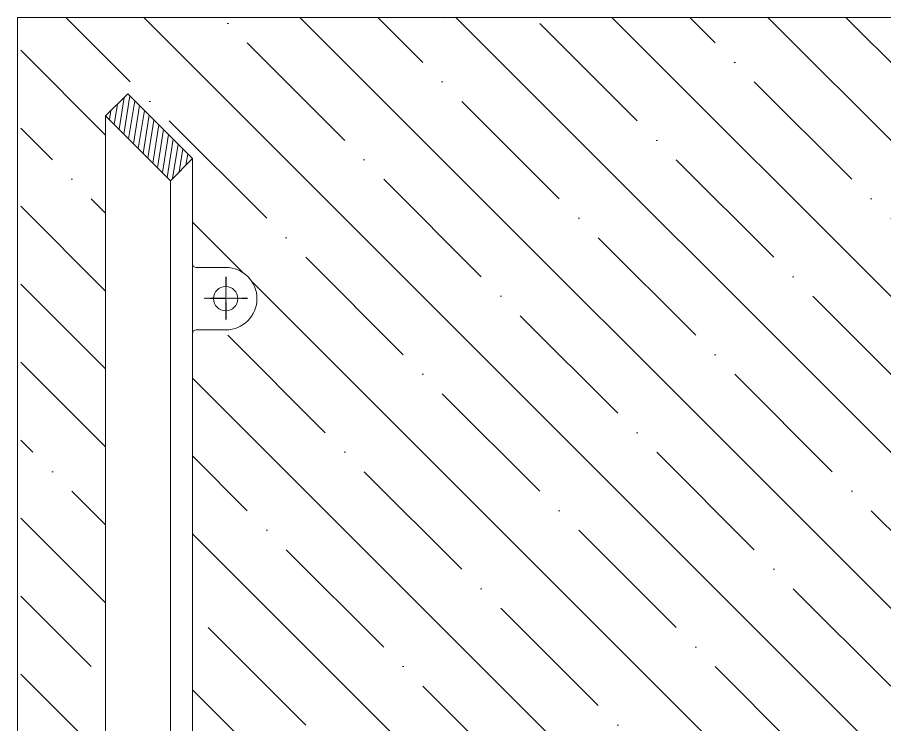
# Model space of a CAD drawing. Header units: millimetres. Extents: x 9253 to 16944, y -1847 to 2353.
# Drawn here: x 13377.6 to 13876.9, y -650.6 to -243.3 of the extents above; entities that cross this region are included whole.
import ezdxf

# ---------------------------------------------------------------- set-up
doc = ezdxf.new("R2010")
doc.units = ezdxf.units.MM
doc.header["$LTSCALE"] = 0.3
doc.linetypes.add('DashDot', pattern=[15, 9, -3, 0, -3])
doc.layers.add('POSTAVY ATD', color=8, linetype='Continuous')
doc.layers.add('SRAFY', color=251, linetype='Continuous', lineweight=13)

msp = doc.modelspace()

# ---------------------------------------------------------------- hatches: boundary and pattern name
at = {"layer": 'SRAFY'}
h = msp.add_hatch(dxfattribs=at)
h.set_pattern_fill('ANSI35', color=256, scale=10, angle=90)
h.set_pattern_definition([(135, (724.315, 0.15), (-44.90128, -44.90128), []), (135, (724.315, 45.05), (-44.90128, -44.90128), [79.375, -15.875, 0, -15.875])])
h.paths.add_polyline_path([(14177.23, -943.28), (14177.23, -243.28), (13379.57, -243.28), (13379.57, -943.22), (13379.64, -943.28)])
h.paths.add_polyline_path([(13478.48, -761.28, 0.414214), (13480.48, -763.28), (13497.57, -763.28, -1), (13497.57, -799.28), (13480.48, -799.28, 0.414214), (13478.48, -801.28), (13478.48, -873.93), (13441.13, -911.28), (13428.4, -898.56), (13428.38, -299.99), (13428.4, -300.01), (13441.13, -287.28), (13478.48, -324.64), (13478.48, -385.28, 0.414214), (13480.48, -387.28), (13497.57, -387.28, -1), (13497.57, -423.28), (13480.48, -423.28, 0.414214), (13478.48, -425.28)], flags=16)
h.paths.add_polyline_path([(14078.32, -425.28, 0.414214), (14076.32, -423.28), (14059.23, -423.28, -1), (14059.23, -387.28), (14076.32, -387.28, 0.414214), (14078.32, -385.28), (14078.32, -324.64), (14115.67, -287.28), (14128.42, -300.03), (14128.4, -898.56), (14115.67, -911.28), (14078.32, -873.93), (14078.32, -801.28, 0.414214), (14076.32, -799.28), (14059.23, -799.28, -1), (14059.23, -763.28), (14076.32, -763.28, 0.414214), (14078.32, -761.28)], flags=16)
h.paths.add_polyline_path([(13504.57, -781.28, -1), (13490.57, -781.28, -1)], flags=0)
h.paths.add_polyline_path([(14066.23, -781.28, -1), (14052.23, -781.28, -1)], flags=0)
h.paths.add_polyline_path([(13490.57, -405.28, -1), (13504.57, -405.28, -1)], flags=0)
h.paths.add_polyline_path([(14052.23, -405.28, -1), (14066.23, -405.28, -1)], flags=0)

# ---------------------------------------------------------------- linework, layer by layer
at = {"lineweight": 15}
for p, q in [((13441.13, -287.28), (13428.38, -300.03)), ((13441.13, -287.28), (13478.48, -324.64)), ((13428.38, -300.03), (13428.4, -898.56)), ((13428.4, -300.01), (13465.76, -337.37)), ((13478.48, -324.64), (13465.76, -337.37)), ((13478.48, -324.64), (13478.48, -873.93)), ((13465.76, -337.37), (13465.76, -861.2)), ((13497.57, -387.28), (13480.48, -387.28)), ((13497.57, -423.28), (13480.48, -423.28))]:
    msp.add_line(p, q, dxfattribs=at)
at = {"color": 0, "linetype": 'DashDot', "ltscale": 0.1}
for p, q in [((13497.57, -392.78), (13497.57, -417.78)), ((13510.07, -405.28), (13485.07, -405.28))]:
    msp.add_line(p, q, dxfattribs=at)
at = {"lineweight": 15}
msp.add_circle((13497.57, -405.28), 7, dxfattribs=at)
for centre, radius, start, end in [((13480.48, -385.28), 2, 180, 270), ((13497.57, -405.28), 18, 270, 90), ((13480.48, -425.28), 2, 90, 180)]:
    msp.add_arc(centre, radius, start, end, dxfattribs=at)
at = {"layer": 'POSTAVY ATD', "lineweight": 5}
for p, q in [((14177.23, -243.28), (13377.6, -243.28)), ((13377.6, -243.28), (13377.6, -943.28))]:
    msp.add_line(p, q, dxfattribs=at)
at = {"layer": 'SRAFY', "linetype": 'Continuous', "lineweight": 15}
msp.add_line((13623.72, -244.44), (13623.72, -244.44), dxfattribs=at)
at = {"layer": 'SRAFY', "linetype": 'Continuous'}
for p, q in [((13436.13, -307.74), (13439.04, -289.38)), ((13438.9, -310.52), (13442.38, -288.54)), ((13433.35, -304.97), (13435.22, -293.2)), ((13441.68, -313.29), (13445.16, -291.32)), ((13444.45, -316.07), (13447.93, -294.09)), ((13430.58, -302.19), (13431.4, -297.01)), ((13447.23, -318.84), (13450.71, -296.87)), ((13450, -321.62), (13453.48, -299.64)), ((13452.78, -324.39), (13456.26, -302.42)), ((13455.55, -327.17), (13459.03, -305.19)), ((13458.33, -329.94), (13461.81, -307.97)), ((13461.1, -332.72), (13464.58, -310.74)), ((13463.88, -335.49), (13467.36, -313.52)), ((13466.99, -336.13), (13470.13, -316.29)), ((13470.81, -332.31), (13472.91, -319.07)), ((13474.63, -328.49), (13475.68, -321.84)), ((13478.45, -324.67), (13478.46, -324.62))]:
    msp.add_line(p, q, dxfattribs=at)

doc.saveas('drawing.dxf')
